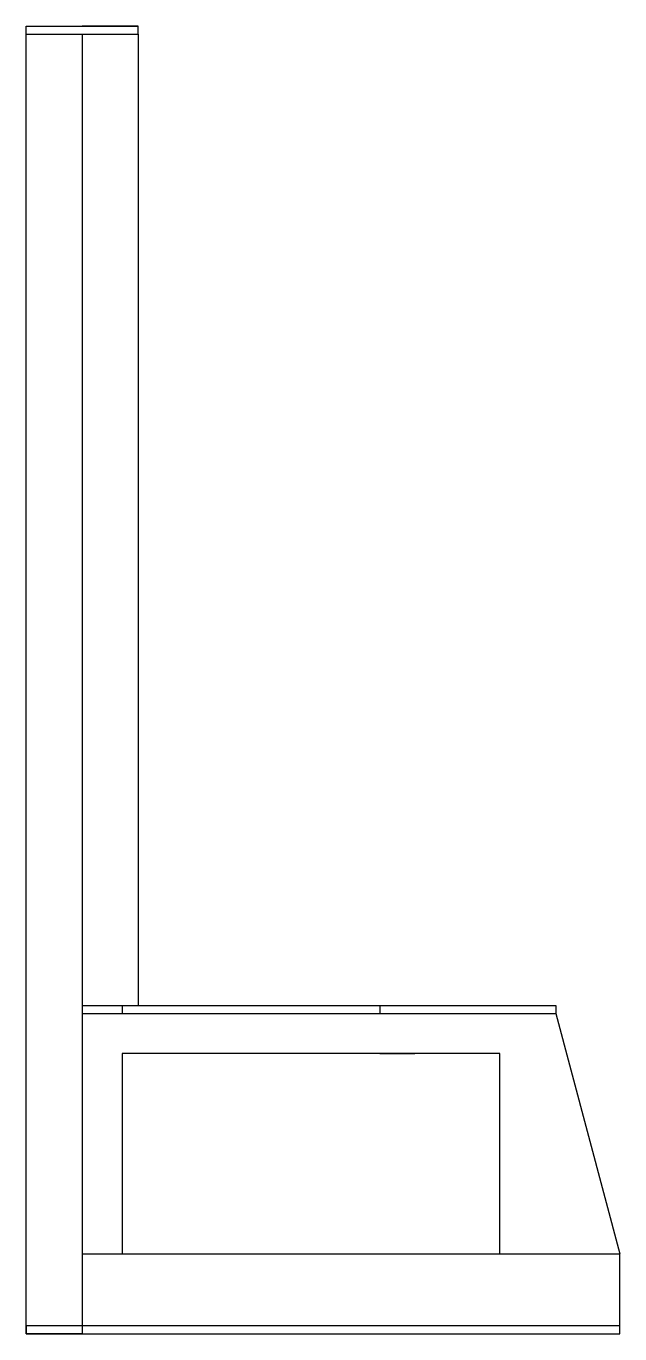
# Model space of a CAD drawing. Header units: inches. Extents: x 13 to 12015, y 11 to 4983.
# Drawn here: x 4151 to 4892, y 104 to 1736 of the extents above; entities that cross this region are included whole.
import ezdxf

# ---------------------------------------------------------------- set-up
doc = ezdxf.new("R2010")
doc.units = ezdxf.units.IN
doc.header["$MEASUREMENT"] = 0

msp = doc.modelspace()

# ---------------------------------------------------------------- linework, layer by layer
for p, q in [((4150.50324, 103.65875), (4150.50324, 1735.8645)), ((4150.50324, 1735.8645), (4220.50324, 1735.8645)), ((4220.50324, 1735.8645), (4290.50324, 1735.8645)), ((4290.50324, 1725.8645), (4290.50324, 1735.8645)), ((4150.50324, 1725.8645), (4290.50324, 1725.8645)), ((4220.50324, 1725.8645), (4220.50324, 103.65875)), ((4290.50324, 1725.8645), (4290.50324, 513.8645)), ((4220.50324, 513.65875), (4442.31172, 513.65875)), ((4270.50324, 513.65875), (4270.50324, 503.65875)), ((4392.31172, 513.65875), (4812.31755, 513.65875)), ((4442.31172, 513.65875), (4592.31172, 513.65875)), ((4592.31172, 513.65875), (4592.31172, 503.65875)), ((4812.31755, 513.65875), (4812.31755, 513.65875)), ((4812.31755, 513.65875), (4812.31755, 503.65875)), ((4220.50324, 503.65875), (4812.31755, 503.65875)), ((4812.31755, 503.65875), (4892.31172, 203.65875)), ((4592.31172, 453.65875), (4636.1259, 453.65875)), ((4220.50324, 203.65875), (4892.31172, 203.65875)), ((4892.31172, 103.65875), (4892.31172, 203.65875)), ((4220.50324, 103.65875), (4150.50324, 103.65875))]:
    msp.add_line(p, q)
msp.add_lwpolyline([(4220.50324, 1725.8645), (4290.50324, 1725.8645), (4290.50324, 1735.8645), (4220.50324, 1735.8645)])
for points in [[(4270.50324, 203.65875), (4742.31172, 203.65875), (4742.31172, 453.65875), (4270.50324, 453.65875)], [(4150.50324, 103.65875), (4892.31172, 103.65875), (4892.31172, 113.65875), (4150.50324, 113.65875)]]:
    msp.add_lwpolyline(points, close=True)

doc.saveas('drawing.dxf')
